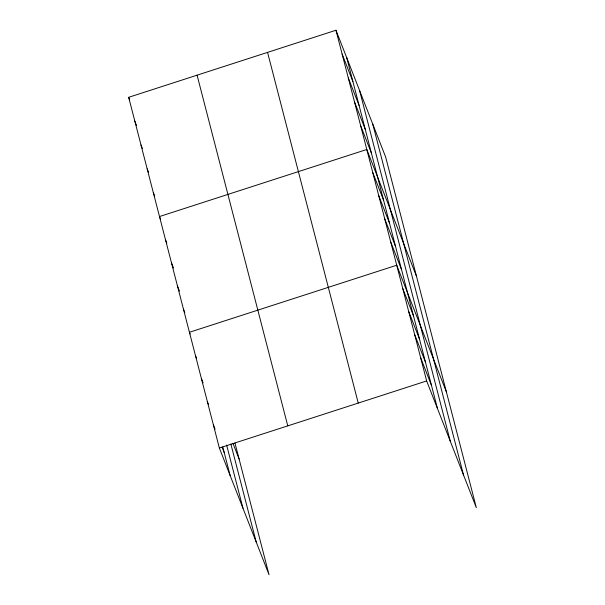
<?xml version="1.0" encoding="UTF-8"?>
<svg xmlns="http://www.w3.org/2000/svg" width="605" height="605" viewBox="0 0 605 605"><rect width="100%" height="100%" fill="white"/><g stroke="black" fill="none" stroke-linecap="round" stroke-linejoin="round"><path stroke-width="0.91" d="M234.959 442.996L269.036 574.75L219.358 448.002L128.668 97.307L335.964 30.25L385.642 156.998L476.332 507.693L426.654 380.946L335.964 30.25M219.358 448.002L426.654 380.946M342.135 54.095L352.912 81.599M348.298 77.947L359.083 105.451M354.469 101.791L365.246 129.296M360.633 125.636L371.417 153.141M416.474 276.235L366.804 149.488L159.501 216.545L160.514 219.123M372.786 172.629L383.57 200.134M378.775 195.778L389.552 223.283M384.757 218.927L395.534 246.432M390.747 242.068L401.523 269.573M446.399 391.964L396.729 265.217L189.433 332.274L190.106 333.99M402.718 288.358L413.495 315.863M408.7 311.507L419.477 339.012M414.69 334.656L425.466 362.161M420.672 357.797L431.448 385.302M128.668 97.307L129.682 99.886M134.839 121.151L136.518 125.447M141.003 144.996L142.349 148.437M147.174 168.848L148.52 172.281M153.337 192.692L154.683 196.133M165.49 239.686L166.836 243.127M171.472 262.835L173.499 267.992M177.462 285.976L179.481 291.134M183.444 309.125L184.797 312.566M233.023 443.51L239.104 459.021M195.415 355.415L196.428 357.994M201.404 378.564L203.091 382.859M207.386 401.705L208.4 404.284M213.376 424.854L215.055 429.149M222.133 447.201L224.152 452.358M372.809 124.252L463.498 474.948M359.582 90.508L450.271 441.204M346.748 57.755L437.438 408.451M267.561 52.378L358.251 403.074M197.079 75.179L287.768 425.875M230.876 444.078L256.195 541.997M226.625 445.053L242.976 508.253M222.769 447.019L230.142 475.507"/></g></svg>
